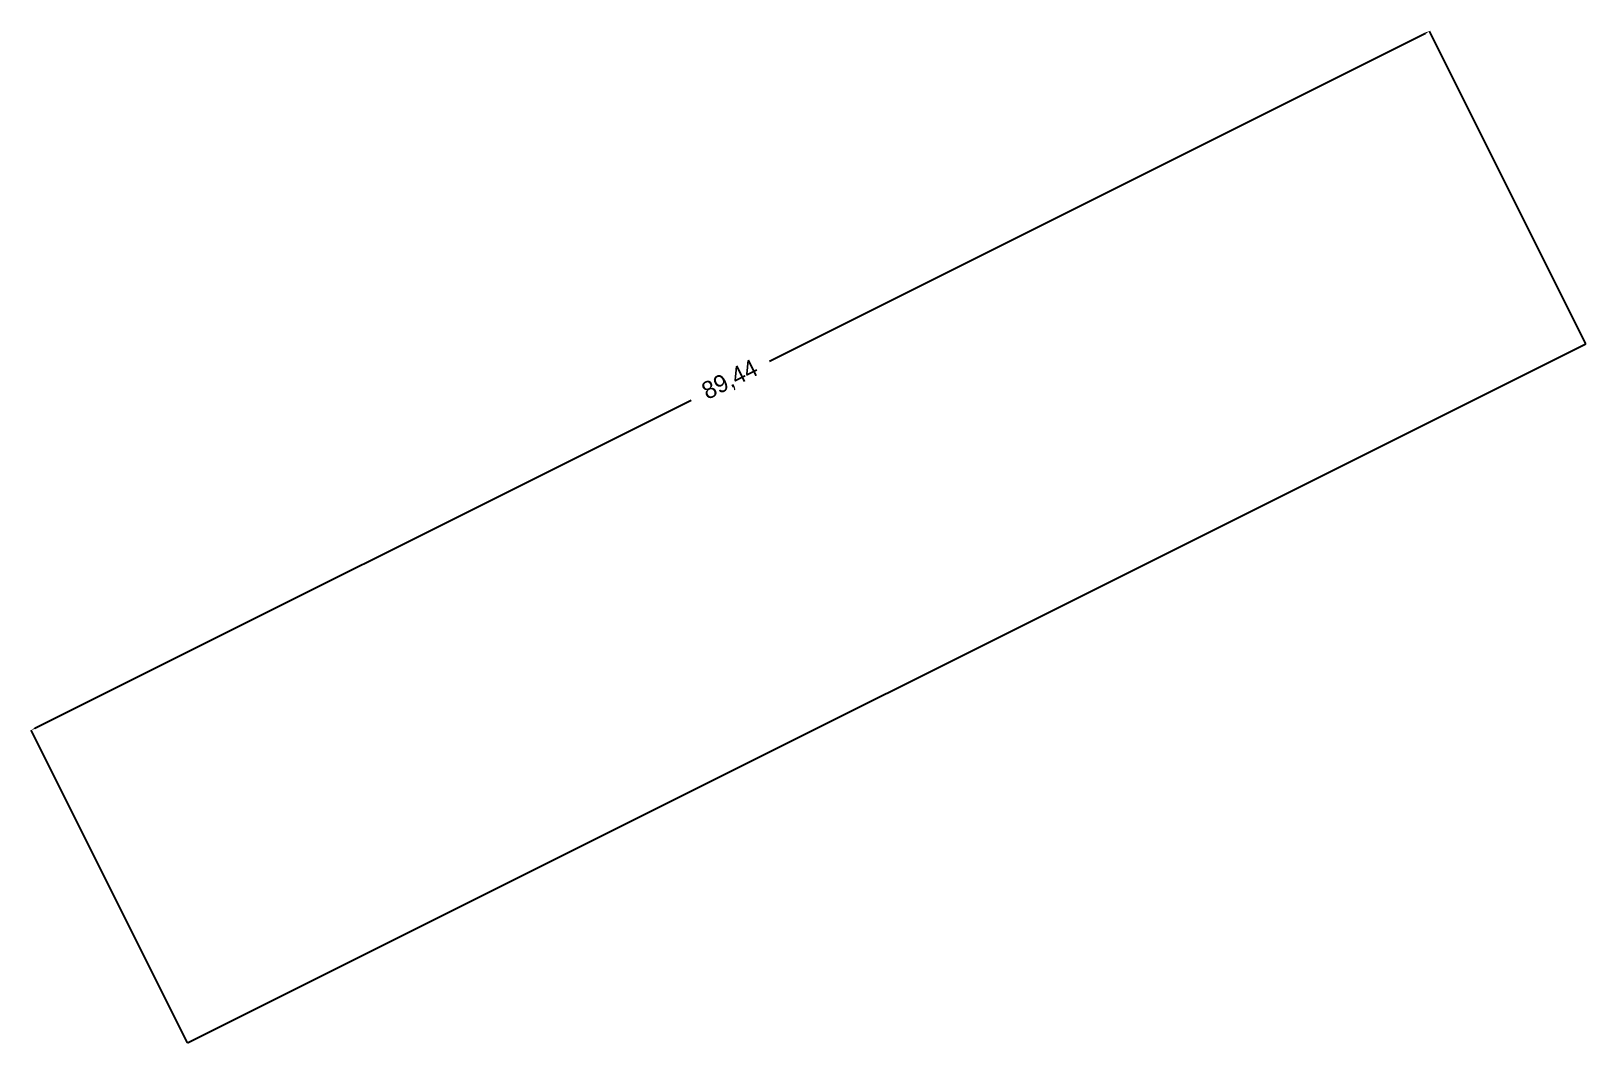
# Model space of a CAD drawing. Header units: millimetres. Extents: x 1.1 to 90, y 10 to 67.9.
import ezdxf

# ---------------------------------------------------------------- set-up
doc = ezdxf.new("R2010")
doc.units = ezdxf.units.MM
doc.dimstyles.get("Standard").update_dxf_attribs({"dimtxt": 2.5, "dimasz": 2.5, "dimexe": 1.25, "dimexo": 0.625, "dimtad": 1, "dimcen": 2.5, "dimazin": 3, "dimtfac": 1, "dimtmove": 0, "dimatfit": 3})

# ---------------------------------------------------------------- blocks, each defined once
blk = doc.blocks.new('_CLOSEDFILLED')
at = {"color": 0, "linetype": 'BYBLOCK'}
blk.add_solid([(-1, 0.16), (0, 0), (-1, -0.16)], dxfattribs=at)
blk = doc.blocks.new('*D1')
for p, q in [((43.292, 49.007), (80.832, 67.777)), ((90, 50), (81.056, 67.889)), ((1.279, 28), (38.82, 46.771)), ((10, 10), (1.056, 27.889))]:
    blk.add_line(p, q)
at = {"layer": 'Defpoints'}
for p in [(90, 50), (1.056, 27.889), (10, 10)]:
    blk.add_point(p, dxfattribs=at)
at = {"xscale": 0.25, "yscale": 0.25}
for p, rotation in [((81.056, 67.889), 26.56505117707799), ((1.056, 27.889), 206.56505117707798)]:
    blk.add_blockref('_CLOSEDFILLED', p, dxfattribs=dict(at, rotation=rotation))
at = {"insert": (41.056, 47.889), "char_height": 1, "attachment_point": 5, "rotation": 26.56505}
blk.add_mtext('89,44', dxfattribs=at)

msp = doc.modelspace()

# ---------------------------------------------------------------- linework, layer by layer
msp.add_line((10, 10), (90, 50))

# ---------------------------------------------------------------- dimensions: what is measured, and where the dimension line sits
dim = msp.add_linear_dim(base=(1.056, 27.889), p1=(10, 10), p2=(90, 50), angle=26.56505, dimstyle='Standard', override={"dimdec": 2})
dim.commit()
dim.dimension.update_dxf_attribs({"geometry": '*D1', "text_midpoint": (41.056, 47.889)})

doc.saveas('drawing.dxf')
